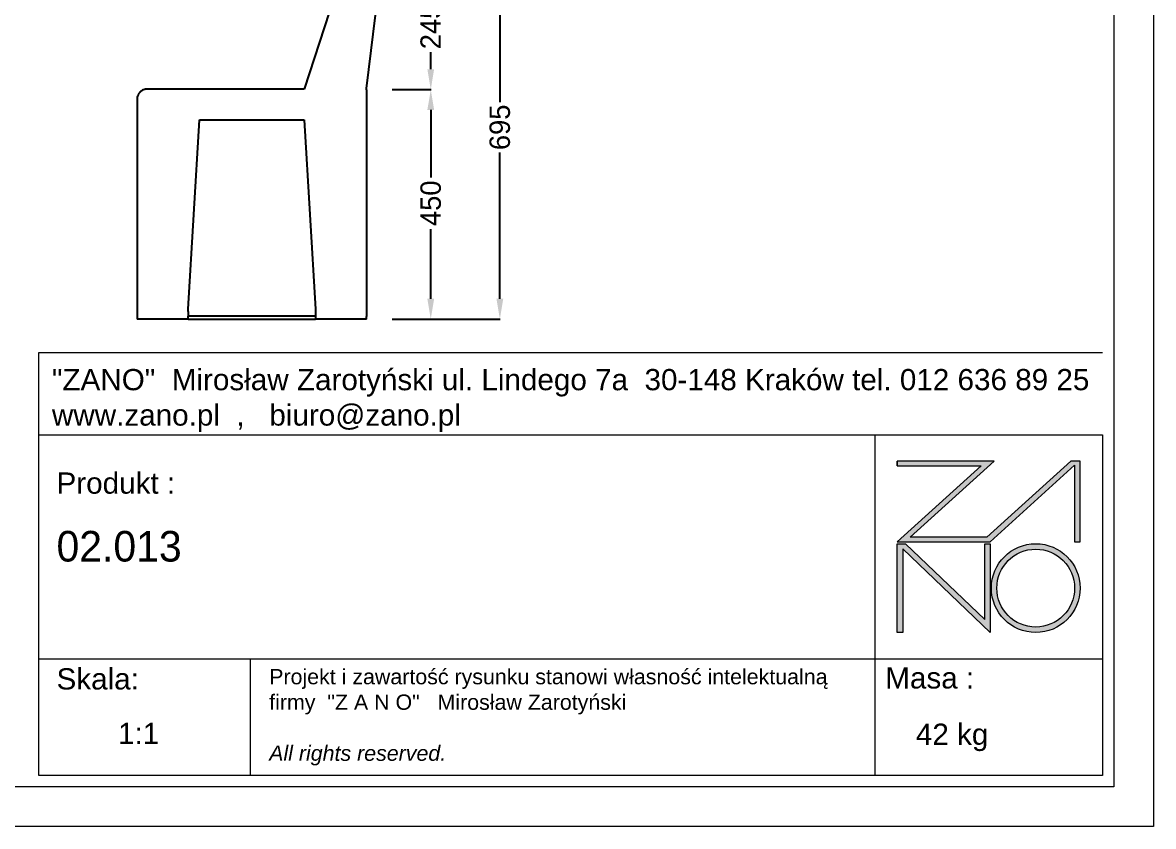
# Model space of a CAD drawing. Header units: millimetres. Extents: x 153 to 4750, y 92 to 3343.
# Drawn here: x 2533 to 4750, y 92 to 1667 of the extents above; entities that cross this region are included whole.
import ezdxf

# ---------------------------------------------------------------- set-up
doc = ezdxf.new("R2010")
doc.units = ezdxf.units.MM
doc.header["$PDSIZE"] = -1
doc.layers.add('DIMS', color=1, linetype='Continuous')
doc.layers.add('tabelka', color=155, linetype='Continuous')
doc.styles.get("Standard").update_dxf_attribs({"font": 'Gothic.ttf'})
doc.dimstyles.new('ISO-25', dxfattribs={"dimtxt": 2.5, "dimasz": 2.5, "dimexe": 1.25, "dimexo": 0.625, "dimtad": 1, "dimtxsty": 'Standard', "dimcen": 2.5, "dimadec": 0, "dimazin": 0, "dimtfac": 1, "dimtmove": 0, "dimatfit": 3, "dimfxl": 1, "dimarcsym": 0})

# ---------------------------------------------------------------- blocks, each defined once
blk = doc.blocks.new('zano')
at = {"layer": 'Defpoints', "lineweight": 5}
for points in [[(6270.2, 3716.2), (6270.2, 3707.4), (6434.8, 3707.4), (6270.2, 3558.4), (6452.4, 3558.4), (6617.9, 3708.2), (6617.9, 3558.4), (6628.6, 3558.4), (6628.6, 3716.2), (6610.7, 3716.2), (6446.1, 3567.2), (6295.4, 3567.2), (6459.9, 3716.2), (6270.2, 3716.2), (6270.2, 3707.4)], [(6270.2, 3554.4), (6286.2, 3554.4), (6441.7, 3405.6), (6441.7, 3554.4), (6452.4, 3554.4), (6452.4, 3380.5), (6281, 3544.6), (6281, 3380.5), (6270.2, 3380.5)]]:
    blk.add_hatch(color=251, dxfattribs=at).paths.add_polyline_path(points)
h = blk.add_hatch(color=251, dxfattribs=at)
h.paths.add_polyline_path([(6454.7, 3467.4, 1), (6628.6, 3467.4, 1)])
h.paths.add_polyline_path([(6617.9, 3467.4, -1), (6465.4, 3467.4, -1)], flags=16)
at = {"layer": 'Defpoints', "color": 251, "lineweight": 5}
blk.add_lwpolyline([(6434.8, 3707.4), (6270.2, 3558.4), (6452.4, 3558.4), (6617.9, 3708.2), (6617.9, 3558.4), (6628.6, 3558.4), (6628.6, 3716.2), (6610.7, 3716.2), (6446.1, 3567.2), (6295.4, 3567.2), (6459.9, 3716.2), (6270.2, 3716.2), (6270.2, 3707.4), (6432.1, 3707.4)], dxfattribs=at)
for points in [[(6270.2, 3716.2), (6270.2, 3707.4), (6434.8, 3707.4), (6270.2, 3558.4), (6452.4, 3558.4), (6617.9, 3708.2), (6617.9, 3558.4), (6628.6, 3558.4), (6628.6, 3716.2), (6610.7, 3716.2), (6446.1, 3567.2), (6295.4, 3567.2), (6459.9, 3716.2), (6270.2, 3716.2), (6270.2, 3707.4)], [(6270.2, 3554.4), (6286.2, 3554.4), (6441.7, 3405.6), (6441.7, 3554.4), (6452.4, 3554.4), (6452.4, 3380.5), (6281, 3544.6), (6281, 3380.5), (6270.2, 3380.5)]]:
    blk.add_lwpolyline(points, close=True, dxfattribs=at)
for radius in [87, 76.3]:
    blk.add_circle((6541.7, 3467.4), radius, dxfattribs=at)
blk = doc.blocks.new('TABELA')
at = {"layer": 'tabelka', "lineweight": 5}
for p, q in [((4587.4, 3929.4), (6672.4, 3929.4)), ((4587.4, 3767.6), (4587.4, 3929.4)), ((4587.4, 3929.4), (6672.4, 3929.4)), ((6226.5, 3767.6), (6226.5, 3329)), ((4587.4, 3329), (6672.4, 3329)), ((5001.6, 3329), (5001.6, 3100.4)), ((6226.5, 3329), (6226.5, 3100.4))]:
    blk.add_line(p, q, dxfattribs=at)
blk.add_lwpolyline([(4587.4, 3767.6), (6672.4, 3767.6), (6672.4, 3100.4), (4587.4, 3100.4)], close=True, dxfattribs=at)
blk.add_blockref('zano', (0, 0))
at = {"layer": 'tabelka', "lineweight": 5, "attachment_point": 1}
for s, insert, char_height, width in [('{\\fArial|b0|i0|c238|p34;"ZANO"  Mirosław Zarotyński ul. Lindego 7a  30-148 Kraków tel. 012 636 89 25\\Pwww.zano.pl  ,   biuro@zano.pl}', (4613, 3896.9), 41.595, 2040.38), ('{\\fArial|b0|i0|c238|p34;Produkt : }', (4622, 3694.1), 41.595, 265.273), ('{\\fCentury Gothic|b0|i0|c238|p34;02.013}', (4622, 3579.5), 60, 849.376), ('{\\fArial|b0|i0|c238|p34;Skala: }', (4622, 3310.3), 41.595, 191.675), ('{\\fArial|b0|i0|c238|p34;Masa :}', (6246.7, 3312.2), 41.595, 200.457), ('{\\fArial|b0|i0|c238|p34;1:1}', (4742.5, 3203.5), 41.595, 42.482), ('{\\fArial|b0|i0|c238|p34;42 kg}', (6306.7, 3201.8), 41.595, 290.547)]:
    blk.add_mtext(s, dxfattribs=dict(at, insert=insert, char_height=char_height, width=width))
at = {"layer": 'tabelka', "color": 1, "lineweight": 5, "insert": (5038.9, 3308.9), "char_height": 30, "width": 1186.12, "attachment_point": 1}
blk.add_mtext('{\\fArial|b0|i0|c0|p34;Projekt i zawartość rysunku stanowi własność intelektualną firmy \\fArial|b0|i0|c238|p34; "Z A N O"   Mirosław Zarotyński\\fArial|b0|i1|c238|p34;\\P\\PAll rights reserved.}', dxfattribs=at)
blk = doc.blocks.new('*D13')
at = {"layer": 'Defpoints', "color": 0, "transparency": 16777216}
for p in [(3309.3, 1779.2), (3321.8, 1086.1), (3469.1, 1086.1)]:
    blk.add_point(p, dxfattribs=at)
at = {"layer": 'DIMS', "color": 0, "lineweight": -2, "transparency": 16777216}
for p, q in [((3309.8, 1779.2), (3469.6, 1779.2)), ((3469.1, 1739.2), (3469.1, 1511.3)), ((3469.1, 1126.1), (3469.1, 1412.9)), ((3322.3, 1086.1), (3469.6, 1086.1))]:
    blk.add_line(p, q, dxfattribs=at)
at = {"layer": 'DIMS', "color": 0, "transparency": 16777216}
for points in [[(3462.4, 1739.2), (3475.7, 1739.2), (3469.1, 1779.2)], [(3462.4, 1126.1), (3475.7, 1126.1), (3469.1, 1086.1)]]:
    blk.add_solid(points, dxfattribs=at)
at = {"layer": 'DIMS', "color": 0, "transparency": 16777216, "insert": (3469.1, 1462.1), "char_height": 40, "attachment_point": 5, "rotation": 90}
blk.add_mtext('695', dxfattribs=at)
blk = doc.blocks.new('*D14')
at = {"layer": 'Defpoints', "color": 0, "transparency": 16777216}
for p in [(3257.1, 1779.2), (3257.1, 1536.1), (3333.6, 1536.1)]:
    blk.add_point(p, dxfattribs=at)
at = {"layer": 'DIMS', "color": 0, "lineweight": -2, "transparency": 16777216}
for p, q in [((3257.6, 1779.2), (3334.1, 1779.2)), ((3333.6, 1739.2), (3333.6, 1710)), ((3333.6, 1576.1), (3333.6, 1609.5)), ((3257.6, 1536.1), (3334.1, 1536.1))]:
    blk.add_line(p, q, dxfattribs=at)
at = {"layer": 'DIMS', "color": 0, "transparency": 16777216}
for points in [[(3326.9, 1739.2), (3340.2, 1739.2), (3333.6, 1779.2)], [(3326.9, 1576.1), (3340.2, 1576.1), (3333.6, 1536.1)]]:
    blk.add_solid(points, dxfattribs=at)
at = {"layer": 'DIMS', "color": 0, "transparency": 16777216, "insert": (3333.6, 1659.8), "char_height": 40, "attachment_point": 5, "rotation": 90}
blk.add_mtext('245', dxfattribs=at)
blk = doc.blocks.new('*D15')
at = {"layer": 'Defpoints', "color": 0, "transparency": 16777216}
for p in [(3257.1, 1536.1), (3257.1, 1086.1), (3333.6, 1086.1)]:
    blk.add_point(p, dxfattribs=at)
at = {"layer": 'DIMS', "color": 0, "lineweight": -2, "transparency": 16777216}
for p, q in [((3257.6, 1536.1), (3334.1, 1536.1)), ((3333.6, 1496.1), (3333.6, 1364)), ((3333.6, 1126.1), (3333.6, 1262.6)), ((3257.6, 1086.1), (3334.1, 1086.1))]:
    blk.add_line(p, q, dxfattribs=at)
at = {"layer": 'DIMS', "color": 0, "transparency": 16777216}
for points in [[(3326.9, 1496.1), (3340.2, 1496.1), (3333.6, 1536.1)], [(3326.9, 1126.1), (3340.2, 1126.1), (3333.6, 1086.1)]]:
    blk.add_solid(points, dxfattribs=at)
at = {"layer": 'DIMS', "color": 0, "transparency": 16777216, "insert": (3333.6, 1313.3), "char_height": 40, "attachment_point": 5, "rotation": 90}
blk.add_mtext('450', dxfattribs=at)

msp = doc.modelspace()

# ---------------------------------------------------------------- linework, layer by layer
for p, q in [((3160.1, 1766.8), (3085.4, 1537)), ((3207.8, 1538.2), (3234.3, 1753.8)), ((2762.3, 1529.8), (2762, 1529.3)), ((2762.4, 1529.8), (2762, 1529.3)), ((2762.9, 1530.4), (2762.3, 1529.8)), ((2762.9, 1530.4), (2762.4, 1529.8)), ((2763.5, 1531.1), (2762.9, 1530.4)), ((2764.3, 1531.7), (2763.5, 1531.1)), ((2764.8, 1532.3), (2764.3, 1531.7)), ((2764.9, 1532.2), (2764.3, 1531.7)), ((2765.3, 1532.6), (2764.8, 1532.3)), ((2765.3, 1532.6), (2764.9, 1532.2)), ((2765.9, 1533.1), (2765.3, 1532.6)), ((2766.9, 1533.8), (2765.9, 1533.1)), ((2767.7, 1534.3), (2766.9, 1533.8)), ((2767.7, 1534.2), (2766.9, 1533.8)), ((2768.1, 1534.5), (2767.7, 1534.3)), ((2768.1, 1534.5), (2767.7, 1534.2)), ((2768.6, 1534.8), (2768.1, 1534.5)), ((2770, 1535.3), (2768.6, 1534.8)), ((2770.8, 1535.8), (2770, 1535.3)), ((2770.9, 1535.7), (2770, 1535.3)), ((2771.2, 1535.8), (2770.8, 1535.8)), ((2771.2, 1535.8), (2770.9, 1535.7)), ((2771.5, 1536), (2771.2, 1535.8)), ((2773.3, 1536.4), (2771.5, 1536)), ((2774.2, 1536.7), (2773.3, 1536.4)), ((2774.4, 1536.7), (2774.2, 1536.7)), ((2774.6, 1536.7), (2774.4, 1536.7)), ((2777.7, 1537), (2774.6, 1536.7)), ((3085.4, 1537), (2777.7, 1537)), ((3207.6, 1535.7), (3207.8, 1538.2)), ((3207.6, 1535.7), (3207.6, 1101)), ((2757.9, 1520.1), (2757.7, 1516.9)), ((2757.7, 1516.9), (2757.7, 1101)), ((2758, 1520.4), (2757.9, 1520.2)), ((2757.9, 1520.2), (2757.9, 1520.1)), ((2758.2, 1521.3), (2758, 1520.4)), ((2758.6, 1523.1), (2758.2, 1521.3)), ((2758.8, 1523.5), (2758.6, 1523.1)), ((2758.9, 1523.8), (2758.8, 1523.5)), ((2758.9, 1523.8), (2758.8, 1523.5)), ((2759.3, 1524.7), (2758.9, 1523.8)), ((2759.3, 1524.7), (2758.9, 1523.8)), ((2759.8, 1526), (2759.3, 1524.7)), ((2760.1, 1526.5), (2759.8, 1526)), ((2760.3, 1526.9), (2760.1, 1526.5)), ((2760.4, 1526.9), (2760.1, 1526.5)), ((2760.9, 1527.7), (2760.3, 1526.9)), ((2760.9, 1527.7), (2760.4, 1526.9)), ((2761.5, 1528.7), (2760.9, 1527.7)), ((2762, 1529.3), (2761.5, 1528.7)), ((2857.9, 1106), (2879.9, 1476.8)), ((2879.9, 1476.8), (3085.4, 1476.8)), ((3085.4, 1476.8), (3107.4, 1106)), ((2757.7, 1101), (2757.7, 1098.4)), ((2757.7, 1098.4), (2757.7, 1095.9)), ((2757.7, 1095.9), (2757.7, 1093.5)), ((2757.7, 1093.5), (2757.7, 1091.3)), ((2757.7, 1091.3), (2757.7, 1089.5)), ((2757.7, 1089.5), (2757.7, 1088)), ((2757.7, 1088), (2757.7, 1086.9)), ((2757.7, 1086.9), (2757.7, 1086.2)), ((2857.9, 1101), (2857.9, 1106)), ((2857.9, 1101), (2857.9, 1098.4)), ((2857.9, 1098.4), (2857.9, 1095.9)), ((2857.9, 1095.9), (2857.9, 1093.5)), ((2857.9, 1093.5), (2857.9, 1092)), ((3107.4, 1092), (2857.9, 1092)), ((2857.9, 1091.3), (2857.9, 1092)), ((2857.9, 1089.5), (2857.9, 1091.3)), ((2857.9, 1088), (2857.9, 1089.5)), ((2857.9, 1086.9), (2857.9, 1088)), ((2857.9, 1086.2), (2857.9, 1086.9)), ((3107.4, 1106), (3107.4, 1101)), ((3107.4, 1101), (3107.4, 1098.4)), ((3107.4, 1098.4), (3107.4, 1095.9)), ((3107.4, 1095.9), (3107.4, 1093.5)), ((3107.4, 1093.5), (3107.4, 1092)), ((3107.4, 1092), (3107.4, 1091.3)), ((3107.4, 1091.3), (3107.4, 1089.5)), ((3107.4, 1089.5), (3107.4, 1088)), ((3107.4, 1088), (3107.4, 1086.9)), ((3107.4, 1086.9), (3107.4, 1086.2)), ((3207.6, 1101), (3207.6, 1098.4)), ((3207.6, 1098.4), (3207.6, 1095.9)), ((3207.6, 1095.9), (3207.6, 1093.5)), ((3207.6, 1093.5), (3207.6, 1091.3)), ((3207.6, 1089.5), (3207.6, 1091.3)), ((3207.6, 1088), (3207.6, 1089.5)), ((3207.6, 1086.9), (3207.6, 1088)), ((3207.6, 1086.2), (3207.6, 1086.9)), ((2757.7, 1086.2), (2757.7, 1086)), ((2857.9, 1086), (2757.7, 1086)), ((2857.9, 1086), (2857.9, 1086.2)), ((2857.9, 1086), (3107.4, 1086)), ((3107.4, 1086.2), (3107.4, 1086)), ((3207.6, 1086), (3107.4, 1086)), ((3207.6, 1086), (3207.6, 1086.2))]:
    msp.add_line(p, q)
at = {"layer": 'tabelka', "lineweight": 5}
for points in [[(152.7, 3342.7), (4750.2, 3342.7), (4750.2, 91.9), (152.7, 91.9)], [(230.1, 3265.3), (4672.8, 3265.3), (4672.8, 169.3), (230.1, 169.3)]]:
    msp.add_lwpolyline(points, close=True, dxfattribs=at)

# ---------------------------------------------------------------- block references
msp.add_blockref('TABELA', (-2022.1, -2908.5))

# ---------------------------------------------------------------- dimensions: what is measured, and where the dimension line sits
at = {"layer": 'DIMS'}
for base, p1, p2, text, picture, middle in [((3333.6, 1536.1), (3257.1, 1779.2), (3257.1, 1536.1), '245', '*D14', (3333.6, 1659.8)), ((3469.1, 1086.1), (3309.3, 1779.2), (3321.8, 1086.1), '695', '*D13', (3469.1, 1462.1))]:
    dim = msp.add_linear_dim(base=base, p1=p1, p2=p2, angle=270, text=text, dimstyle='ISO-25', override={"dimtxt": 40, "dimasz": 40, "dimexe": 0.5, "dimexo": 0.5, "dimgap": 6, "dimtad": 0, "dimtih": 1, "dimtoh": 1, "dimdec": 0, "dimzin": 0, "dimadec": 2, "dimtfac": 2, "dimtdec": 1, "dimtzin": 0}, dxfattribs=at)
    dim.commit()
    dim.dimension.update_dxf_attribs({"geometry": picture, "text_midpoint": middle, "dimtype": 160, "text_rotation": 90})
dim = msp.add_linear_dim(base=(3333.6, 1086.1), p1=(3257.1, 1536.1), p2=(3257.1, 1086.1), angle=270, dimstyle='ISO-25', override={"dimtxt": 40, "dimasz": 40, "dimexe": 0.5, "dimexo": 0.5, "dimgap": 6, "dimtad": 0, "dimtih": 1, "dimtoh": 1, "dimdec": 0, "dimzin": 0, "dimadec": 2, "dimtfac": 2, "dimtdec": 1, "dimtzin": 0}, dxfattribs=at)
dim.commit()
dim.dimension.update_dxf_attribs({"geometry": '*D15', "text_midpoint": (3333.6, 1313.3), "dimtype": 160, "text_rotation": 90})

doc.saveas('drawing.dxf')
